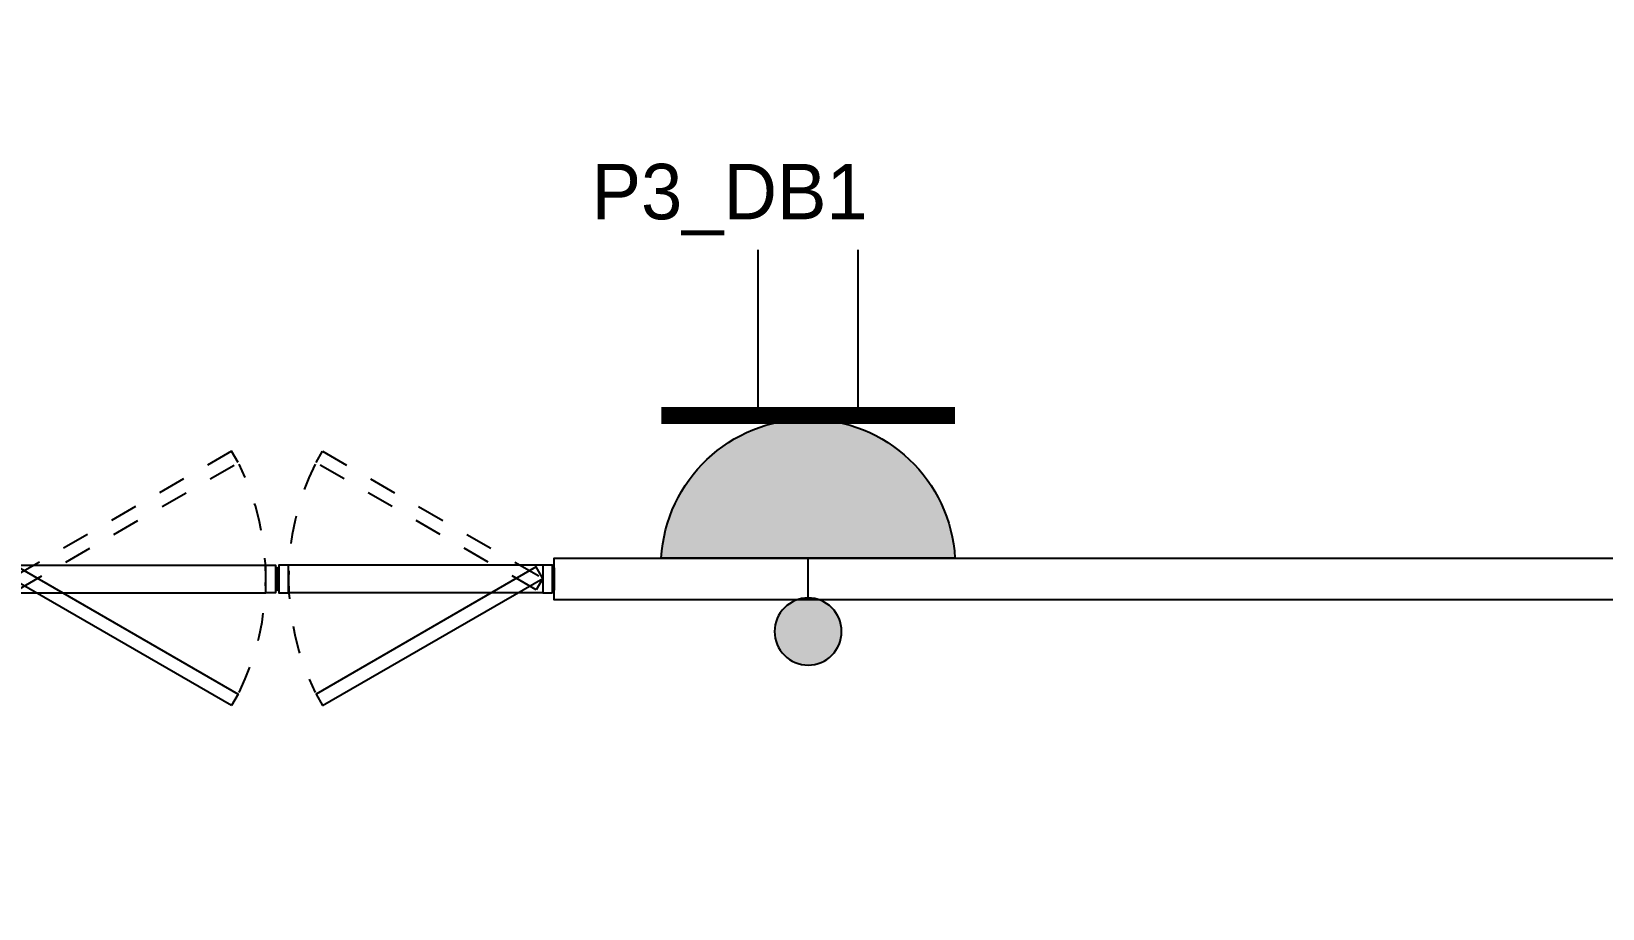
# Model space of a CAD drawing. Header units: metres. Extents: x -39 to 21688, y -24 to 9022.
# Drawn here: x 154.89 to 160.56, y 10.24 to 13.4 of the extents above; entities that cross this region are included whole.
import ezdxf

# ---------------------------------------------------------------- set-up
doc = ezdxf.new("R2010")
doc.units = ezdxf.units.M
doc.header["$MEASUREMENT"] = 0
doc.linetypes.add('HIDDEN2', pattern=[4.7625, 3.175, -1.5875])
doc.linetypes.add('HIDDEN4', pattern=[0.09375, 0.0625, -0.03125])
for name, color, linetype in [('AR-MUROS', 6, 'Continuous'), ('AR-PUERTAS', 2, 'Continuous'), ('AR-SUELO', 1, 'Continuous'), ('AR-VENTANAS', 2, 'Continuous')]:
    doc.layers.add(name, color=color, linetype=linetype)

# ---------------------------------------------------------------- blocks, each defined once
blk = doc.blocks.new('AR-PUERTA DE DOBLE BATEO')
at = {"layer": 'AR-PUERTAS', "linetype": 'HIDDEN2'}
for p, q in [((-0.05, 0.9527), (-0.05, 0.0352)), ((0.05, 0.9527), (0.05, 0.0352)), ((-0.05, -0.9648), (-0.05, -0.0473)), ((0.05, -0.9648), (0.05, -0.0473))]:
    blk.add_line(p, q, dxfattribs=at)
at = {"layer": 'AR-PUERTAS'}
for points in [[(0.05, 0.9878), (-0.05, 0.9878), (-0.05, 0.9527), (0.05, 0.9527)], [(-0.04, 0.9878), (-0.04, 0.9939), (0.04, 0.9939), (0.04, 0.9878)], [(0.4565, 0.1581), (-0.0023, 0.9527), (-0.0436, 0.9288), (0.4151, 0.1342)], [(0.05, 0.0352), (-0.05, 0.0352), (-0.05, 0), (0.05, 0)], [(-0.04, -0.0061), (-0.04, 0), (0.04, 0), (0.04, -0.0061)], [(0.05, -0.0473), (-0.05, -0.0473), (-0.05, -0.0122), (0.05, -0.0122)], [(-0.04, -0.0061), (-0.04, -0.0122), (0.04, -0.0122), (0.04, -0.0061)], [(0.4565, -0.1703), (-0.0023, -0.9648), (-0.0436, -0.941), (0.4151, -0.1464)], [(0.05, -1), (-0.05, -1), (-0.05, -0.9648), (0.05, -0.9648)], [(-0.04, -1), (-0.04, -1.0061), (0.04, -1.0061), (0.04, -1)]]:
    blk.add_lwpolyline(points, close=True, dxfattribs=at)
at = {"layer": 'AR-PUERTAS', "color": 1, "linetype": 'HIDDEN4'}
for points in [[(-0.461, 0.1581), (-0.0023, 0.9527), (0.0391, 0.9288), (-0.4197, 0.1342)], [(-0.461, -0.1703), (-0.0023, -0.9648), (0.0391, -0.941), (-0.4197, -0.1464)]]:
    blk.add_lwpolyline(points, close=True, dxfattribs=at)
for centre, start, end in [((-0.0023, 0.9627), 243.6523, 296.3478), ((-0.0023, -0.9748), 63.6523, 116.3478)]:
    blk.add_arc(centre, 0.9278, start, end, dxfattribs=at)
blk = doc.blocks.new('16A twin WP')
at = {"ltscale": 8}
h = blk.add_hatch(color=256, dxfattribs=at)
edge = h.paths.add_edge_path()
edge.add_ellipse((17.39, -0.95), major_axis=(0.17, 17.42), ratio=1, start_angle=273.7089, end_angle=447.4296, ccw=False)
edge.add_line((34.79, 0), (0, 0))
h = blk.add_hatch(color=256, dxfattribs=at)
edge = h.paths.add_edge_path()
edge.add_ellipse((17.39, -8.68), major_axis=(-2.81, 2.81), ratio=1, start_angle=0, end_angle=360)
for p, q in [((11.47, 16.91), (11.47, 36.51)), ((23.31, 16.91), (23.31, 36.51)), ((34.79, 0), (0, 0)), ((17.39, -4.7), (17.39, 0))]:
    blk.add_line(p, q, dxfattribs=at)
at = {"ltscale": 8, "const_width": 2}
blk.add_lwpolyline([(34.79, 16.91), (-0.01, 16.91)], dxfattribs=at)
at = {"ltscale": 8, "extrusion": (0, 0, -1)}
blk.add_ellipse((17.39, -0.95), major_axis=(0.17, 17.42), ratio=1, start_param=-1.525934, end_param=1.506063, dxfattribs=at)
at = {"ltscale": 8}
blk.add_ellipse((17.39, -8.68), major_axis=(-2.81, 2.81), ratio=1, start_param=3.926991, end_param=10.210176, dxfattribs=at)

msp = doc.modelspace()

# ---------------------------------------------------------------- linework, layer by layer
at = {"layer": 'AR-MUROS'}
msp.add_lwpolyline([(161.48066, 11.3501), (156.77492, 11.3501), (156.77492, 11.5001), (162.13066, 11.5001)], dxfattribs=at)
at = {"layer": 'AR-PUERTAS'}
msp.add_circle((164.88265, 27.62249), 40.08066, dxfattribs=at)

# ---------------------------------------------------------------- block references
at = {"layer": 'AR-PUERTAS', "rotation": 270.0000135837768}
msp.add_blockref('AR-PUERTA DE DOBLE BATEO', (155.78101, 11.4251), dxfattribs=at)
at = {"layer": 'AR-SUELO', "xscale": 0.0304565344946113, "yscale": 0.0304565344946113, "zscale": 0.0304565344946113}
msp.add_blockref('16A twin WP', (157.16088, 11.50001), dxfattribs=at)

# ---------------------------------------------------------------- texts
at = {"layer": 'AR-VENTANAS', "insert": (156.90943, 12.92249), "char_height": 0.2, "attachment_point": 1}
msp.add_mtext_dynamic_manual_height_columns('P3_DB1', width=3.1262579, gutter_width=1, heights=[0], dxfattribs=at)

doc.saveas('drawing.dxf')
